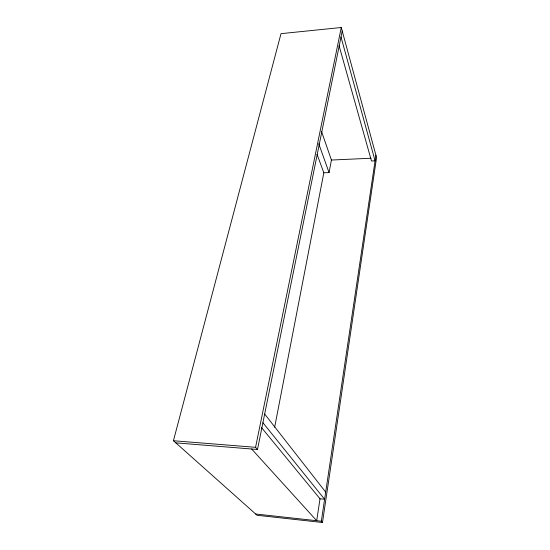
<?xml version="1.0" encoding="UTF-8"?>
<svg xmlns="http://www.w3.org/2000/svg" width="550" height="550" viewBox="0 0 550 550"><rect width="100%" height="100%" fill="white"/><g stroke="black" fill="none" stroke-linecap="round" stroke-linejoin="round"><path stroke-width="0.82" d="M322.486 522.5L257.084 515.288L173.436 440.729L281.009 33.653L341.268 27.5L376.564 157.623L322.486 522.5L321.337 521.214L375.918 155.231M317.054 154.33L323.826 172.796L329.058 172.59L331.423 160.043L321.592 131.642M274.649 427.274L323.826 172.796M342.217 30.992L257.489 449.481L255.564 447.315L341.268 27.5M331.423 160.043L371.071 158.228M173.436 440.729L255.564 447.315M175.821 442.86L257.489 449.481M319.529 498.768L324.61 499.276L262.907 422.716M255.64 514.002L321.337 521.214M251.659 449.006L316.69 520.699L320.018 498.816L261.511 427.591M264.667 414.019L325.683 492.112M318.691 143.591L329.058 172.59M339.054 45.636L371.484 160.999L375.079 160.841L341.007 36.981"/></g></svg>
